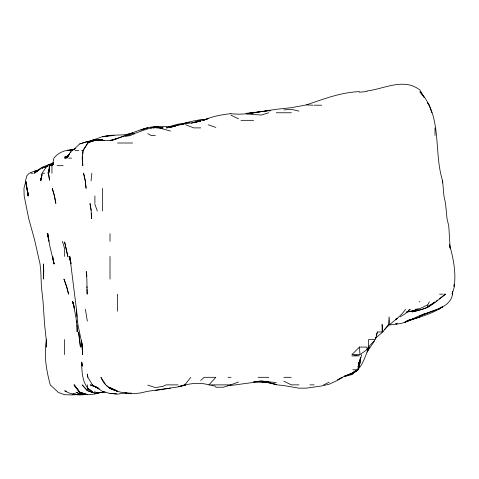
<?xml version="1.0" encoding="UTF-8"?>
<svg xmlns="http://www.w3.org/2000/svg" width="479" height="479" viewBox="0 0 479 479"><rect width="100%" height="100%" fill="white"/><g stroke="black" fill="none" stroke-linecap="round" stroke-linejoin="round"><path stroke-width="0.72" d="M49.002 173.236L49.241 165.68L52.157 165.68L52.983 164.483M356.178 370.518L351.885 373.183L358.184 369.758L358.448 362.202M64.306 354.64L64.659 347.083L64.312 339.527M376.159 335.12L377.488 331.965L382.805 331.965L388.517 324.409L389.098 316.847L389.678 324.409L384.637 329.444M452.607 291.424C453.074 305.231 437.848 309.302 427.472 313.134C416.401 315.344 407.33 323.954 395.858 323.96M82.657 156.058L82.622 161.555M82.849 153.999L83.101 151.25M91.046 180.799L91.884 173.236M452.463 291.424L452.158 294.172L454.361 286.616L454.146 284.556M360.753 357.388L360.184 362.202L358.07 369.758L351.885 374.051L356.987 370.189L353.586 372.656M454.361 286.616L454.158 286.616C456.271 272.491 453.302 258.109 449.458 244.524M49.367 170.434L49.547 165.68M359.783 360.136L358.136 367.112M360.004 362.202L360.298 360.136M360.495 358.765L360.687 357.388M358.07 369.758L360.034 358.765M41.99 173.632L40.793 180.799L41.859 175.003M48.69 172.548L49.547 168.398L48.385 173.236L49.547 180.2L48.547 173.236M41.99 174.272L40.464 180.799L41.99 175.44M25.734 181.481L23.95 188.355L24.16 195.911L28.704 218.592L34.428 239.183L40.038 263.941L40.799 271.497L41.398 286.616L43.05 301.734L44.589 324.409L46.218 339.527L46.475 347.083L46.487 339.527C43.697 354.741 46.313 370.147 50.253 384.876L58.39 392.433L64.659 394.738L72.221 394.924L79.095 394.486M92.633 392.433L87.334 390.648L87.334 388.301L92.794 392.433L94.896 393.097L102.278 392.433L102.458 391.762M49.547 167.476L47.99 173.236L49.547 168.566M359.442 362.202L358.142 367.01L361.729 354.64M377.488 331.965L375.428 339.527L368.602 339.527L368.632 347.083L367.004 349.646L359.98 354.64L359.442 347.083L367.004 347.083L367.004 349.646M94.896 393.097L102.129 392.433L102.458 391.403L94.896 386.29L98.68 388.433M52.959 164.303L52.367 165.68L53.899 158.124C58.163 152.544 65.3 149.807 72.221 149.807L70.221 150.131M367.291 351.478L369.291 347.083C364.932 355.909 362.86 367.507 353.753 372.656M375.308 338.892L375.919 337.635M51.948 173.236L51.936 165.68L53.468 162.531M405.521 309.29C401.528 315.374 395.438 319.828 389.876 324.409M427.472 305.368L429.37 301.734M367.004 352.107L374.554 340.832M69.712 154.052L66.785 158.124L71.335 150.562L72.545 150.562L79.783 143.892L94.896 139.455L90.776 140.958M190.792 377.314L185.595 383.883L184.038 384.876M69.503 153.801L65.874 158.124L68.521 155.579M70.407 152.723L71.317 151.645M368.812 346.574L374.554 340.449M359.442 347.083L351.885 354.64L359.442 354.64L351.885 355.951L359.442 355.837M51.912 165.68L52.953 164.698M72.545 150.562L72.221 150.855L72.221 149.873L75.658 148.538M200.713 380.446L204.18 377.314L215.837 377.314L208.94 384.876C198.977 381.931 188.516 383.733 178.727 386.559L185.595 385.272M68.491 155.31L65.294 158.124L67.024 156.837M51.403 165.68L52.959 164.339M356.987 370.243L351.885 374.584L344.323 376.584M375.099 338.449L382.116 332.558M443.692 294.172L445.536 294.172L436.076 301.734L427.472 306.722L435.022 302.177C428.783 308.057 420.466 310.117 412.347 311.907L421.879 309.29M445.536 294.172L439.189 298.89M435.022 301.914L427.472 307.536L422.58 309.069M40.829 168.602L34.428 173.236L41.99 167.255L53.672 162.71M436.351 300.92L437.489 300.105M67.569 156.148L64.659 158.124L67.18 156.687M442.584 306.77L438.674 309.29L442.584 306.656C431.836 314.338 418.502 317.218 406.168 321.427L419.909 316.847L406.168 321.385M344.323 376.506L351.885 373.47L344.323 376.225L336.767 380.703L329.211 384.212L321.649 385.966L306.536 388.134L298.974 388.182L283.855 385.559L276.293 384.745L268.743 382.505L261.869 381.997L268.743 382.751L276.293 384.559C260.39 379.146 243.691 384.565 227.513 385.697M400.234 316.847L404.797 313.99L410.192 309.29L408.389 310.386M51.624 164.956L52.846 164.231M41.362 168.117L34.428 172.045L37.865 170.59M339.126 378.925L342.072 377.314M407.94 320.679L404.797 322.313L412.347 319.218L408.228 320.511M395.971 319.038L397.235 318.397M337.402 379.889L342.473 377.314M427.472 304.991L419.909 308.608L415.455 309.29M395.343 319.547L397.235 318.649M323.6 384.876L329.211 382.26M437.848 308.973L440.554 307.716M414.844 318.284L407.539 320.816M414.844 318.266L408.228 320.571M68.443 155.489L64.659 157.166L68.096 155.974M426.783 313.146L419.909 316.056L427.472 313.134L423.346 314.176M437.171 309.29L427.472 312.853M88.711 141.67L102.458 136.617L110.014 135.335L125.127 134.773L132.689 133.024L125.127 135.449L140.251 129.965L147.807 127.887L140.94 129.983M102.458 392.223L103.835 391.684M51.606 164.572L52.983 164.034M180.793 124.684C189.061 121.403 198.025 119.852 206.898 119.427M51.606 164.501L52.983 163.974L49.547 164.453L47.295 165.68L42.032 173.236L44.595 173.236M47.409 166.189L41.99 168.231L47.421 166.189M238.506 381.949L230.746 384.876L208.94 384.876L215.837 386.302M38.554 170.111L34.428 171.632L37.865 170.632M140.952 129.935C151.029 125.438 162.483 126.426 173.23 126.678L170.482 126.54L175.296 126.043M87.334 141.562L79.783 143.892M344.323 376.225L351.885 373.512L356.178 370.59L351.885 373.512L348.449 374.5M111.385 140.503L125.127 135.683L110.703 140.688M180.793 124.809L185.595 123.175L178.727 125.181M49.547 165.345L52.983 164.219M99.285 392.63L94.896 394.019L87.334 394.768L79.783 392.541L74.173 384.876L79.783 392.433L87.334 394.636L80.759 392.636M230.95 384.876L223.388 387.212L215.837 387.248M202.593 120.331L208.275 118.576L203.365 120.331C212.065 116.427 221.526 114.673 230.95 113.637M306.536 104.835C323.756 99.015 341.036 92.267 359.442 91.645M268.743 112.769L261.181 115.056L246.068 113.882L238.506 114.2L230.95 113.792M418.197 309.29L412.347 311.063L406.168 312.296M110.014 140.551L117.577 138.323C108.098 143.329 96.95 137.168 87.801 143.005L82.957 150.562L82.184 158.124L82.801 165.68L82.681 162.932M169.075 126.678L178.044 124.169L185.595 123.001M200.713 121.175L193.157 122.6L200.713 120.858L191.097 123.343M185.595 384.876L178.044 386.942L147.807 391.301L140.251 393.002L132.689 393.732L125.127 392.852L126.504 392.894M200.713 120.858C190.792 123.756 180.338 123.48 170.482 126.965L173.919 126.414M412.347 310.799L418.011 309.29M126.558 392.774L117.577 394.145L110.014 393.361L116.199 393.792M98.937 392.588L94.896 393.516L100.321 392.546M171.859 126.743L175.296 125.989M126.109 135.449C136.264 134.3 145.149 128.067 155.364 127.582M38.554 170.195L34.428 171.099L29.267 173.236L26.866 175.703L25.513 180.799L28.069 195.911L27.734 192.48M132.689 134.228L134.755 133.803M93.525 140.982L87.334 142.245L94.896 140.251L102.458 139.832L100.398 140.072M247.445 113.786L248.823 113.529L247.475 113.786M250.2 113.278L276.293 109.302L291.418 107.673L306.536 104.895L312.973 105.212M367.004 91.004C384.487 88.795 403.869 77.502 419.909 90.016L424.358 97.656M250.289 113.278L261.181 111.625L246.068 113.349M186.283 122.881L189.72 122.277M247.439 113.81L248.817 113.577M250.876 113.23L253.625 112.769L246.068 113.565M68.886 150.346L67.557 150.562L74.281 149.466M389.678 324.948L397.235 323.912L395.858 323.798M155.364 390.463L170.482 388.104M125.127 136.401L131.312 135.449M172.542 126.737L173.919 126.528M102.458 392.427L105.206 392.044M408.228 311.625L406.857 311.811L408.228 311.595M205.521 119.696L197.318 120.331M95.584 140.622L96.962 140.461M261.181 381.009L253.625 381.859L261.181 381.11L276.293 382.535M86.651 394.343C79.161 395.678 71.227 394.798 64.659 390.786L66.611 391.403M167.632 127.761L166.207 127.887L170.482 127.282L178.044 125.097L169.057 127.63M359.442 92.207L367.004 91.543M97.626 392.822L102.398 392.433M283.855 109.895L291.418 109.344L298.974 111.116M81.843 393.858L79.783 393.954L81.843 393.924M270.114 110.715L268.743 110.769L270.114 110.763M85.274 394.223L86.651 394.169M314.098 105.212L321.649 105.212M276.293 112.769L291.418 112.769M240.985 120.331L253.625 120.331M153.25 127.887L154.663 127.887M193.582 127.887L200.713 127.887M155.364 135.449L151.089 135.449L147.807 133.665M117.577 143.005L132.689 143.005M75.059 150.562L78.796 150.562M81.658 150.562L83.166 150.562L87.879 143.005L94.896 140.251L102.458 139.88L94.896 140.191L104.518 140.604M68.551 158.124L71.611 158.124M57.109 165.68L63.192 165.68M30.913 173.236L33.177 173.236M439.608 294.172L442.584 294.172M419.149 301.734L419.909 301.734M388.517 324.409L389.678 324.409M352.795 369.758L358.184 369.758M228.106 377.314L230.95 377.314M258.139 377.314L268.743 377.314M283.855 377.314L291.214 377.314M178.044 384.876L166.105 384.876L162.92 386.391L155.364 387.571L147.807 385.104M298.974 384.876L291.418 384.876L283.855 381.224M309.877 384.876L314.098 384.876M131.318 393.061C123.881 393.678 116.678 391.415 110.014 388.325L116.888 390.852C109.481 389.535 103.596 384.26 100.937 377.314L105.434 384.29M156.052 127.911L162.92 128.15M79.783 393.57L81.843 393.642M116.199 393.81L110.014 393.457L102.458 391.463M261.869 381.062L268.743 381.661M87.334 394.6L79.783 393.762L76.083 392.433L79.167 393.379M83.214 393.181L79.783 392.433L73.994 384.876L80.107 392.433M170.482 131.054L159.22 127.887M116.199 390.349L110.014 388.415L106.374 385.32M208.275 124.791L215.837 127.426M92.363 392.433L87.334 390.595L82.166 384.876L87.334 390.648M94.896 386.595L90.208 384.876L98.051 388.062M185.595 124.708L193.157 127.648M98.68 388.391L91.932 384.876L99.309 388.936M230.95 115.164L238.506 118.84M87.334 388.301L88.597 388.96M90.411 389.864L92.974 392.433C82.394 386.284 81.687 373.105 81.765 362.202L82.119 365.633M423.915 97.069L419.909 91.824C442.776 115.702 433.357 151.795 442.584 180.739M429.148 105.212L427.472 102.554L429.136 105.212L431.872 112.769M87.855 377.314L87.334 374.021L87.861 377.314L92.453 384.876M94.896 204.234L97.309 211.029M73.928 305.853L72.67 301.734L74.556 308.602L72.736 301.734C74.898 311.691 77.203 321.714 77.173 331.965L77.023 325.091M71.054 263.252L69.03 256.379L71.048 263.941L69.808 256.379L76.466 309.29L77.861 324.409L81.071 339.527L82.166 347.083L82.663 354.64L81.801 342.958M62.456 241.266L64.659 248.823L64.659 256.379M48.613 238.518L47.277 233.704L48.888 241.266L47.864 233.704L49.547 244.871L54.115 263.941L52.456 256.379L53.989 263.941L53.193 259.127M449.53 245.404L450.14 248.164L448.781 226.148L447.021 218.592L445.536 203.473L443.937 195.911L442.602 180.799M82.113 364.95L81.604 362.202L82.113 366.321M91.244 210.341L90.004 203.473L91.148 211.029L91.453 218.592L91.393 213.089M85.394 309.29L87.334 321.134M52.738 256.379L52.965 257.756M86.915 276.305L86.238 271.497L86.867 279.059L87.148 294.172L86.986 289.364M79.783 341.036L80.418 347.083L78.544 331.965L79.759 340.533M382.805 331.965L382.116 324.409L382.116 331.965M27.441 189.732L27.548 191.103M27.656 192.48L27.926 195.911L27.89 192.48M453.996 284.556L454.158 286.616M76.772 320.972L76.868 322.343M76.454 309.29L76.933 316.847M86.897 286.616L86.944 287.987M442.584 180.799L442.584 182.858M435.022 127.887L435.022 135.449M117.577 294.172L117.577 311.218M110.014 233.704L110.014 241.266M110.014 256.379L110.014 279.059M102.458 188.355L102.458 211.029M94.896 195.911L94.896 203.473M94.896 391.08L94.896 392.433M87.334 384.876L87.334 387.17M43.751 271.497L43.487 279.059L43.559 263.941L43.751 271.497M359.891 362.819L359.442 365.285L358.088 368.483L359.442 365.249L359.891 362.807M103.835 391.612L102.458 392.133L103.835 391.618M170.482 126.312L169.087 126.761L170.482 126.312M155.364 126.791L150.879 127.887L155.364 126.791L162.92 127.773L155.364 126.791M412.347 319.397L408.228 320.337L412.347 319.433M110.014 135.473L102.458 136.778L114.014 135.449L110.014 135.473M268.743 110.589L261.181 111.679L268.743 110.637M412.347 311.063L409.599 311.434L412.347 311.063M75.658 394.073L72.91 393.966L75.658 394.079M117.577 391.343L110.014 387.637L117.577 391.361M66.677 286.616L63.941 279.059L66.605 286.616L68.599 294.172L66.677 286.616M54.432 195.911L52.295 188.355L54.426 195.911L55.857 203.473L54.432 195.911M67.796 256.379L64.659 242.063L67.796 256.379M85.346 180.799L83.585 173.236L85.232 180.799L86.082 188.355L85.346 180.799M26.866 188.492L25.902 181.481L28.453 195.911L26.866 188.492M82.31 347.083L81.454 340.21L82.292 347.083"/></g></svg>
